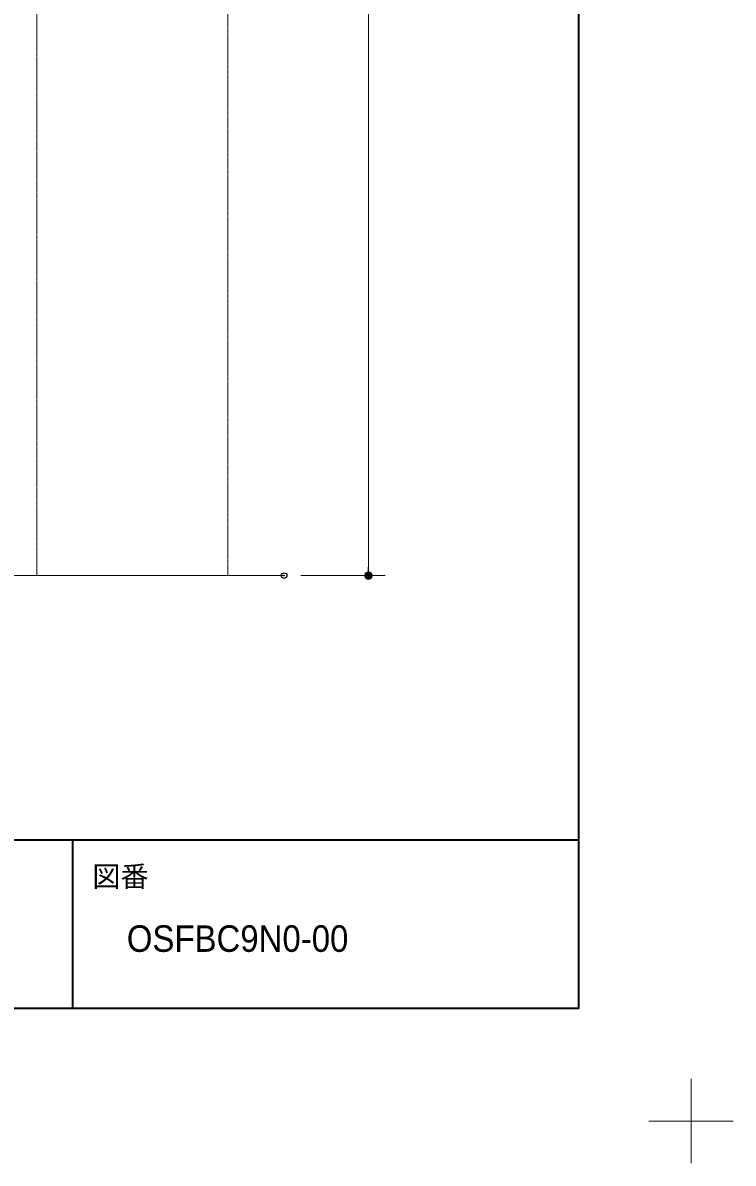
# Model space of a CAD drawing. Units: millimetres, scale not verified. Extents: x -6062 to 6062, y -3045 to 3045.
# Drawn here: x 1224 to 2488, y -3045 to -1017 of the extents above; entities that cross this region are included whole.
import ezdxf
from ezdxf.enums import TextEntityAlignment as Align

# ---------------------------------------------------------------- set-up
doc = ezdxf.new("R2010")
doc.units = ezdxf.units.MM
doc.header["$LTSCALE"] = 20
doc.header["$PDMODE"] = 32
doc.header["$PDSIZE"] = 10
doc.linetypes.add('USER1', pattern=[10.5, 8, -0.5, 0.5, -0.5, 0.5, -0.5])
for name, color, linetype, lineweight in [('0-1_2寸法-1', 7, 'Continuous', 15), ('0-2_0', 7, 'Continuous', 25), ('0-5_1図面枠', 7, 'Continuous', 15), ('0-6_3一般', 7, 'Continuous', 15)]:
    doc.layers.add(name, color=color, linetype=linetype, lineweight=lineweight)
doc.layers.add('0-3_Defpoints', color=7, linetype='Continuous')
doc.styles.add('ＭＳ Ｐゴシック', font='')
doc.styles.get('ＭＳ Ｐゴシック').set_extended_font_data('MS PGothic')

# ---------------------------------------------------------------- blocks, each defined once
blk = doc.blocks.new('_Dot')
at = {"layer": '0-2_0'}
blk.add_line((-10, 0), (-20, 0), dxfattribs=at)
for points in [[(0, 0), (-10, 0), (-9.92, 1.25)], [(0, 0), (-9.92, -1.25), (-10, 0)], [(0, 0), (-9.92, 1.25), (-9.69, 2.49)], [(0, 0), (-9.69, -2.49), (-9.92, -1.25)], [(0, 0), (-9.69, 2.49), (-9.3, 3.68)], [(0, 0), (-9.3, -3.68), (-9.69, -2.49)], [(0, 0), (-9.3, 3.68), (-8.76, 4.82)], [(0, 0), (-8.76, -4.82), (-9.3, -3.68)], [(0, 0), (-8.76, 4.82), (-8.09, 5.88)], [(0, 0), (-8.09, -5.88), (-8.76, -4.82)], [(0, 0), (-8.09, 5.88), (-7.29, 6.85)], [(0, 0), (-7.29, -6.85), (-8.09, -5.88)], [(0, 0), (-7.29, 6.85), (-6.37, 7.71)], [(0, 0), (-6.37, -7.71), (-7.29, -6.85)], [(0, 0), (-6.37, 7.71), (-5.36, 8.44)], [(0, 0), (-5.36, -8.44), (-6.37, -7.71)], [(0, 0), (-5.36, 8.44), (-4.26, 9.05)], [(0, 0), (-4.26, -9.05), (-5.36, -8.44)], [(0, 0), (-4.26, 9.05), (-3.09, 9.51)], [(0, 0), (-3.09, -9.51), (-4.26, -9.05)], [(0, 0), (-3.09, 9.51), (-1.87, 9.82)], [(0, 0), (-1.87, -9.82), (-3.09, -9.51)], [(0, 0), (-1.87, 9.82), (-0.63, 9.98)], [(0, 0), (-0.63, -9.98), (-1.87, -9.82)], [(0, 0), (-0.63, 9.98), (0.63, 9.98)], [(0, 0), (0.63, -9.98), (-0.63, -9.98)], [(0, 0), (0.63, 9.98), (1.87, 9.82)], [(0, 0), (1.87, 9.82), (3.09, 9.51)], [(0, 0), (3.09, 9.51), (4.26, 9.05)], [(0, 0), (4.26, 9.05), (5.36, 8.44)], [(0, 0), (5.36, 8.44), (6.37, 7.71)], [(0, 0), (6.37, 7.71), (7.29, 6.85)], [(0, 0), (7.29, 6.85), (8.09, 5.88)], [(0, 0), (8.09, 5.88), (8.76, 4.82)], [(0, 0), (8.76, 4.82), (9.3, 3.68)], [(0, 0), (9.3, 3.68), (9.69, 2.49)], [(0, 0), (9.69, 2.49), (9.92, 1.25)], [(0, 0), (9.92, 1.25), (10, 0)], [(0, 0), (1.87, -9.82), (0.63, -9.98)], [(0, 0), (3.09, -9.51), (1.87, -9.82)], [(0, 0), (4.26, -9.05), (3.09, -9.51)], [(0, 0), (5.36, -8.44), (4.26, -9.05)], [(0, 0), (6.37, -7.71), (5.36, -8.44)], [(0, 0), (7.29, -6.85), (6.37, -7.71)], [(0, 0), (8.09, -5.88), (7.29, -6.85)], [(0, 0), (8.76, -4.82), (8.09, -5.88)], [(0, 0), (9.3, -3.68), (8.76, -4.82)], [(0, 0), (9.69, -2.49), (9.3, -3.68)], [(0, 0), (9.92, -1.25), (9.69, -2.49)], [(0, 0), (10, 0), (9.92, -1.25)]]:
    blk.add_solid(points, dxfattribs=at)
blk = doc.blocks.new('グループ-1')
at = {"layer": '0-5_1図面枠'}
for p, q in [((84000, -57900), (84000, -60900)), ((85500, -59400), (82500, -59400))]:
    blk.add_line(p, q, dxfattribs=at)
blk = doc.blocks.new('グループ-3')
at = {"layer": '0-5_1図面枠', "lineweight": 35}
for p, q in [((-80000, -49400), (80000, -49400)), ((62000, -49400), (62000, -55400))]:
    blk.add_line(p, q, dxfattribs=at)
blk.add_lwpolyline([(-80000, 55400), (80000, 55400), (80000, -55400), (-80000, -55400)], close=True, dxfattribs=at)
blk = doc.blocks.new('図面枠')
at = {"layer": '0-5_1図面枠'}
for name in ['グループ-1', 'グループ-3']:
    blk.add_blockref(name, (0, 0), dxfattribs=at)
at = {"layer": '0-5_1図面枠', "style": 'ＭＳ Ｐゴシック'}
blk.add_text('図番', height=733.7, dxfattribs=at).set_placement((62699.9, -51284.2), align=Align.BOTTOM_LEFT)
blk = doc.blocks.new('グループ-11')
at = {"layer": '0-6_3一般', "linetype": 'USER1'}
for p, q in [((60723.7, -40000), (60723.7, 20000)), ((67523.7, 20000), (67523.7, -40000)), ((67523.7, -40000), (60723.7, -40000))]:
    blk.add_line(p, q, dxfattribs=at)
at = {"layer": '0-6_3一般'}
blk.add_line((49596.2, -40000), (69523.7, -40000), dxfattribs=at)
blk = doc.blocks.new('グループ-13')
at = {"layer": '0-6_3一般'}
blk.add_blockref('グループ-11', (0, 0), dxfattribs=at)

msp = doc.modelspace()

# ---------------------------------------------------------------- linework, layer by layer
at = {"layer": '0-1_2寸法-1'}
for p, q in [((1838.68, 984.99), (1838.68, -1984.99)), ((1718.68, -2000), (1868.68, -2000))]:
    msp.add_line(p, q, dxfattribs=at)
at = {"layer": '0-3_Defpoints'}
for p in [(1688.68, -2000), (1838.68, -2000)]:
    msp.add_point(p, dxfattribs=at)

# ---------------------------------------------------------------- block references
at = {"layer": '0-1_2寸法-1', "xscale": 0.7503418, "yscale": 0.7503418, "rotation": 270}
msp.add_blockref('_Dot', (1838.68, -2000), dxfattribs=at)
at = {"layer": '0-5_1図面枠', "xscale": 0.05, "yscale": 0.05}
msp.add_blockref('図面枠', (-1787.5, 0), dxfattribs=at)
at = {"layer": '0-6_3一般', "xscale": 0.05, "yscale": 0.05}
msp.add_blockref('グループ-13', (-1787.5, 0), dxfattribs=at)

# ---------------------------------------------------------------- texts
at = {"layer": '0-5_1図面枠', "style": 'ＭＳ Ｐゴシック', "width": 0.95}
msp.add_text('OSFBC9N0-00', height=47.17, dxfattribs=at).set_placement((1408.8, -2683.26), align=Align.BOTTOM_LEFT)

doc.saveas('drawing.dxf')
